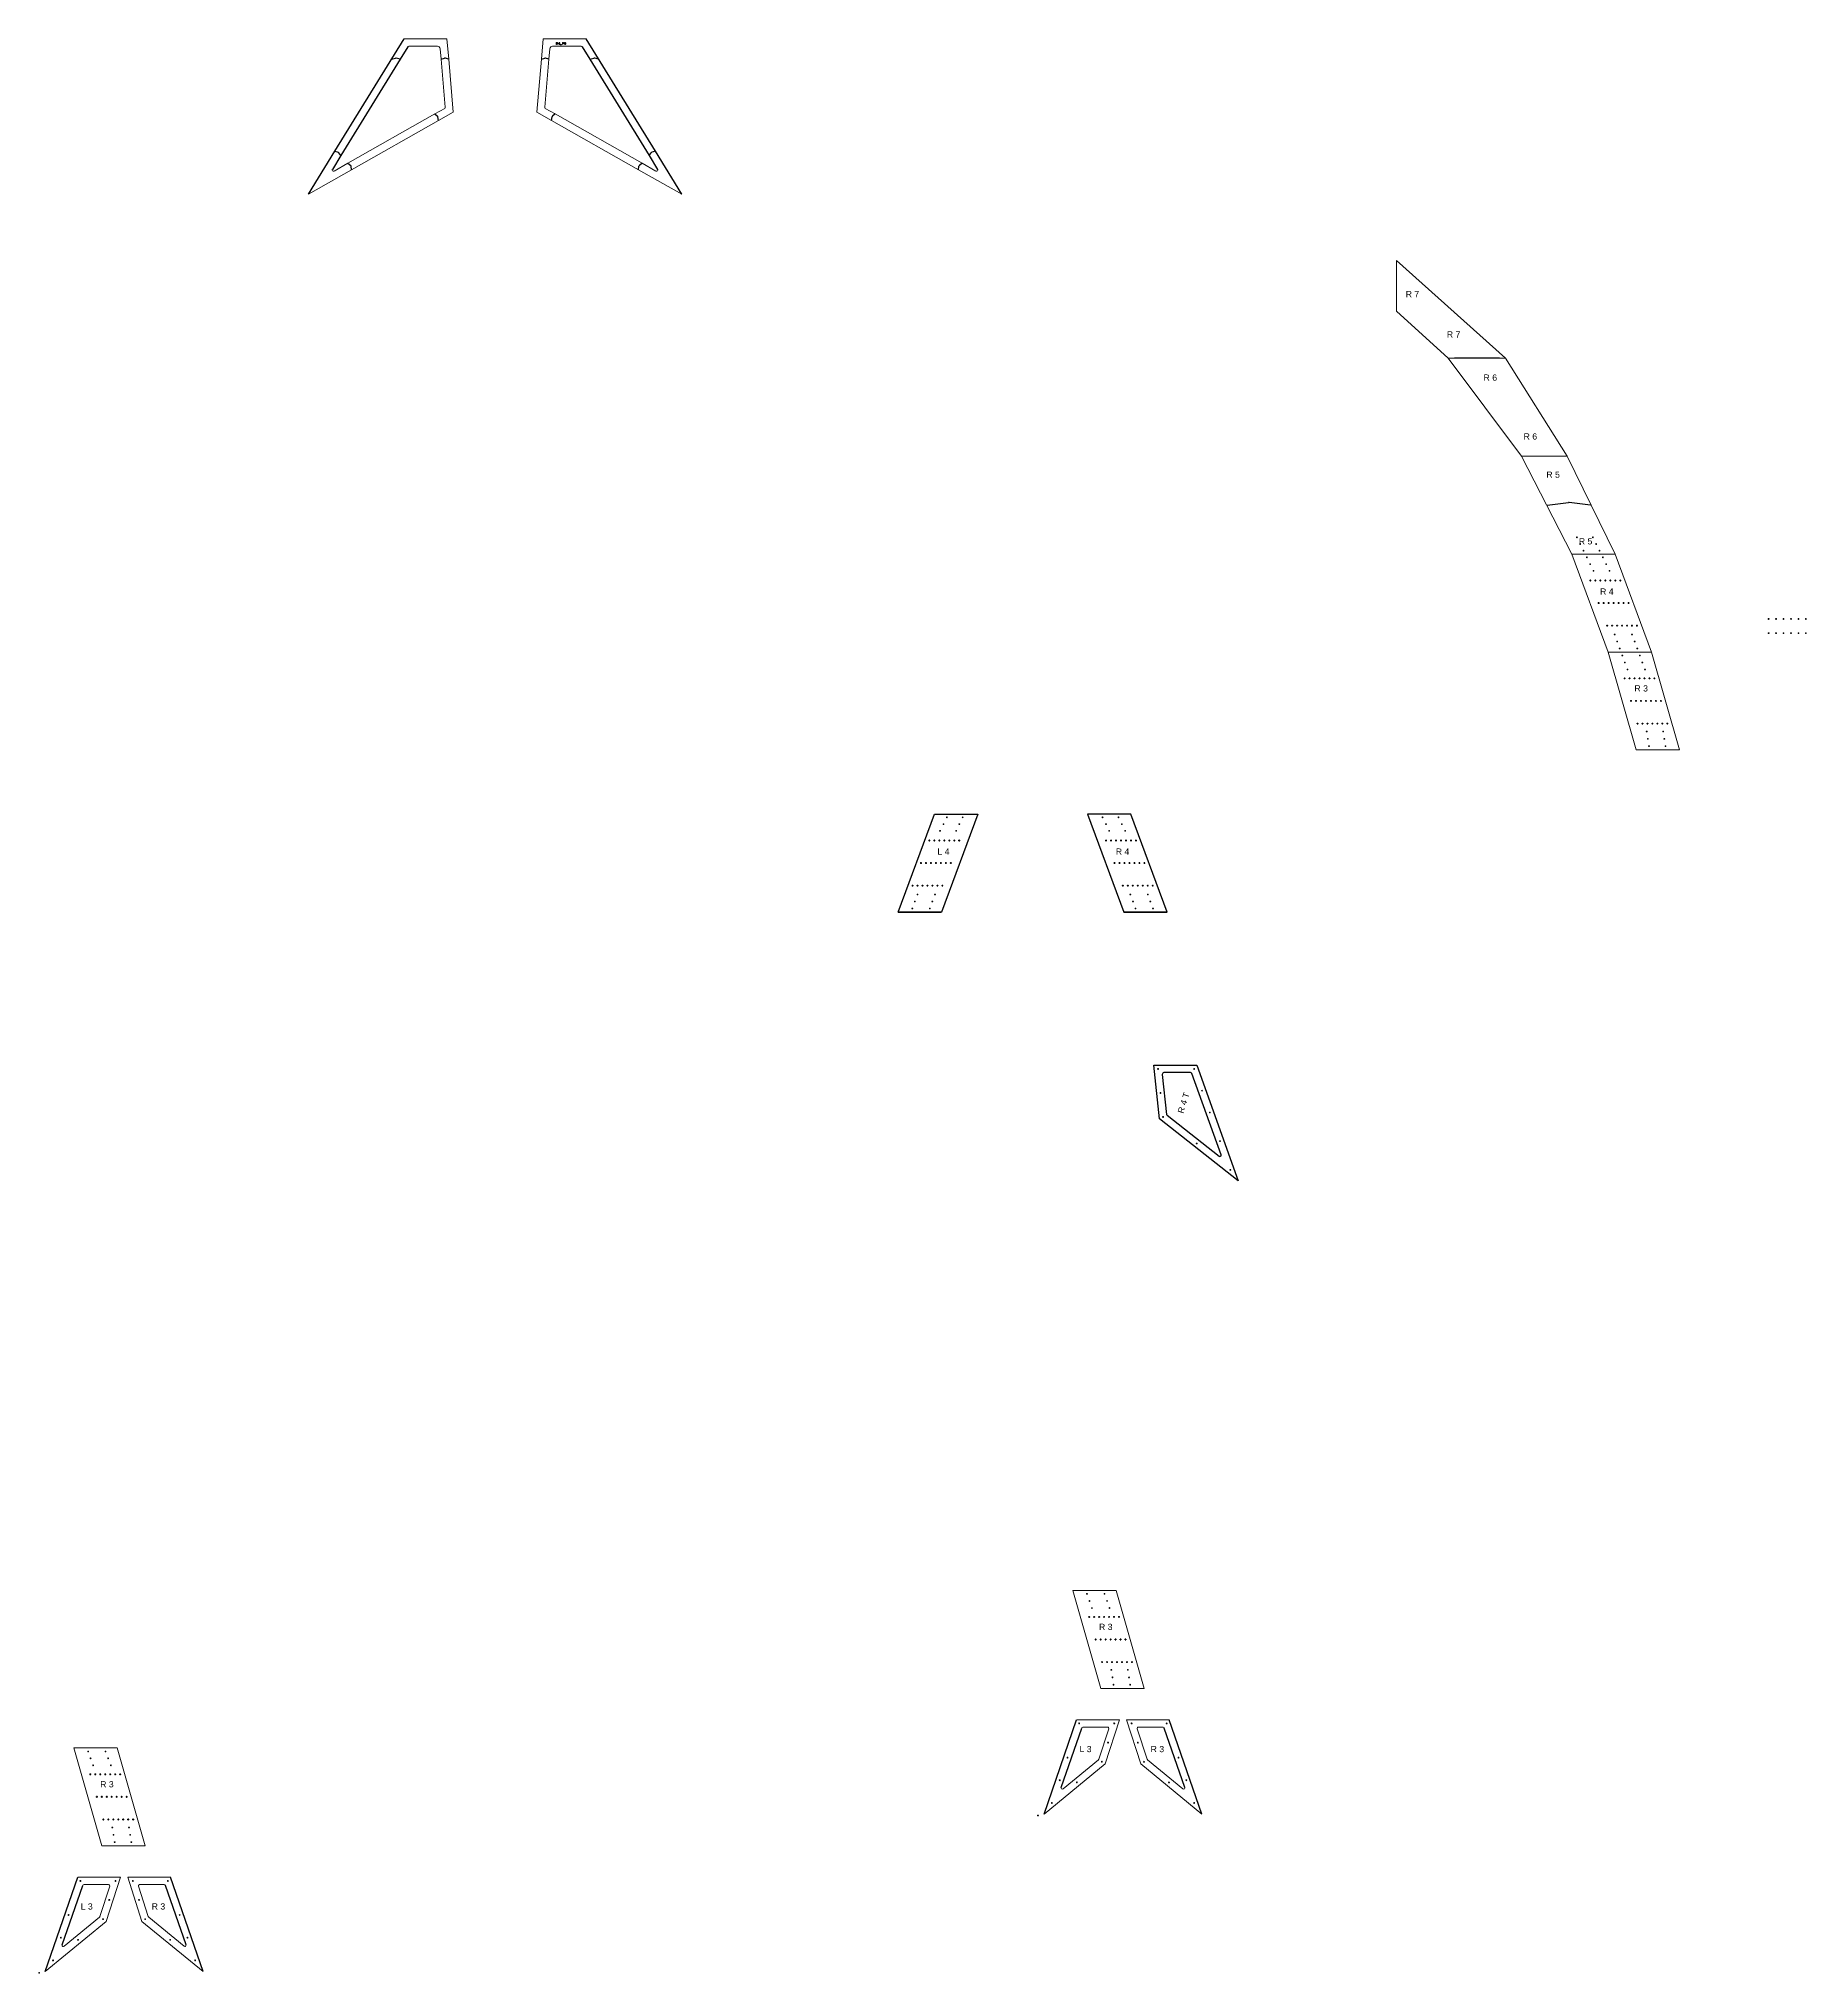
# Model space of a CAD drawing. Header units: inches. Extents: x -2039 to 487, y -866 to 2565.
# Drawn here: x -1170 to 252, y -866 to 689 of the extents above; entities that cross this region are included whole.
import ezdxf

# ---------------------------------------------------------------- set-up
doc = ezdxf.new("R2010")
doc.units = ezdxf.units.IN
doc.header["$MEASUREMENT"] = 0
doc.header["$PDMODE"] = 32
doc.header["$PDSIZE"] = 0.51
for name, color, linetype, lineweight in [('Annotation', 7, 'Continuous', 9), ('Drilling', 3, 'Continuous', 13), ('Engrave', 4, 'Continuous', 50)]:
    doc.layers.add(name, color=color, linetype=linetype, lineweight=lineweight)
doc.styles.get("Standard").update_dxf_attribs({"font": 'Arial.ttf'})

# ---------------------------------------------------------------- blocks, each defined once
blk = doc.blocks.new('*U10')
at = {"layer": 'Engrave'}
blk.add_point((0, 0), dxfattribs=at)
blk = doc.blocks.new('*U11')
at = {"layer": 'Engrave', "color": 0, "linetype": 'ByBlock', "lineweight": -2, "transparency": 16777216}
for p in [(-24, 0), (-20, 0), (-16, 0), (-12, 0), (-8, 0), (-4, 0), (0, 0)]:
    blk.add_blockref('*U10', p, dxfattribs=at)
blk = doc.blocks.new('*U12')
at = {"layer": 'Engrave'}
blk.add_point((0, 0), dxfattribs=at)
blk = doc.blocks.new('*U13')
at = {"layer": 'Engrave', "color": 0, "linetype": 'ByBlock', "lineweight": -2, "transparency": 16777216}
for p in [(-24, 0), (-20, 0), (-16, 0), (-12, 0), (-8, 0), (-4, 0), (0, 0)]:
    blk.add_blockref('*U12', p, dxfattribs=at)
blk = doc.blocks.new('*U14')
at = {"layer": 'Engrave'}
blk.add_point((0, 0), dxfattribs=at)
blk = doc.blocks.new('*U15')
at = {"layer": 'Engrave', "color": 0, "linetype": 'ByBlock', "lineweight": -2, "transparency": 16777216}
for p in [(-24, 0), (-20, 0), (-16, 0), (-12, 0), (-8, 0), (-4, 0), (0, 0)]:
    blk.add_blockref('*U14', p, dxfattribs=at)
blk = doc.blocks.new('*U16')
at = {"layer": 'Engrave'}
blk.add_point((0, 0), dxfattribs=at)
blk = doc.blocks.new('*U17')
at = {"layer": 'Engrave', "color": 0, "linetype": 'ByBlock', "lineweight": -2, "transparency": 16777216}
for p in [(-24, 0), (-20, 0), (-16, 0), (-12, 0), (-8, 0), (-4, 0), (0, 0)]:
    blk.add_blockref('*U16', p, dxfattribs=at)
blk = doc.blocks.new('*U18')
at = {"layer": 'Engrave'}
blk.add_point((0, 0), dxfattribs=at)
blk = doc.blocks.new('*U19')
at = {"layer": 'Engrave', "color": 0, "linetype": 'ByBlock', "lineweight": -2, "transparency": 16777216}
for p in [(-24, 0), (-20, 0), (-16, 0), (-12, 0), (-8, 0), (-4, 0), (0, 0)]:
    blk.add_blockref('*U18', p, dxfattribs=at)
blk = doc.blocks.new('*U20')
at = {"layer": 'Engrave'}
blk.add_point((0, 0), dxfattribs=at)
blk = doc.blocks.new('*U21')
at = {"layer": 'Engrave', "color": 0, "linetype": 'ByBlock', "lineweight": -2, "transparency": 16777216}
for p in [(-24, 0), (-20, 0), (-16, 0), (-12, 0), (-8, 0), (-4, 0), (0, 0)]:
    blk.add_blockref('*U20', p, dxfattribs=at)
blk = doc.blocks.new('*U22')
at = {"layer": 'Engrave'}
blk.add_point((0, 0), dxfattribs=at)
blk = doc.blocks.new('*U23')
at = {"layer": 'Engrave', "color": 0, "linetype": 'ByBlock', "lineweight": -2, "transparency": 16777216}
for p in [(-24, 0), (-20, 0), (-16, 0), (-12, 0), (-8, 0), (-4, 0), (0, 0)]:
    blk.add_blockref('*U22', p, dxfattribs=at)
blk = doc.blocks.new('*U24')
at = {"layer": 'Engrave'}
blk.add_point((0, 0), dxfattribs=at)
blk = doc.blocks.new('*U25')
at = {"layer": 'Engrave', "color": 0, "linetype": 'ByBlock', "lineweight": -2, "transparency": 16777216}
for p in [(-24, 0), (-20, 0), (-16, 0), (-12, 0), (-8, 0), (-4, 0), (0, 0)]:
    blk.add_blockref('*U24', p, dxfattribs=at)
blk = doc.blocks.new('*U26')
at = {"layer": 'Engrave'}
blk.add_point((0, 0), dxfattribs=at)
blk = doc.blocks.new('*U27')
at = {"layer": 'Engrave', "color": 0, "linetype": 'ByBlock', "lineweight": -2, "transparency": 16777216}
for p in [(-24, 0), (-20, 0), (-16, 0), (-12, 0), (-8, 0), (-4, 0), (0, 0)]:
    blk.add_blockref('*U26', p, dxfattribs=at)
blk = doc.blocks.new('*U28')
at = {"layer": 'Engrave'}
blk.add_point((0, 0), dxfattribs=at)
blk = doc.blocks.new('*U29')
at = {"layer": 'Engrave', "color": 0, "linetype": 'ByBlock', "lineweight": -2, "transparency": 16777216}
for p in [(-24, 0), (-20, 0), (-16, 0), (-12, 0), (-8, 0), (-4, 0), (0, 0)]:
    blk.add_blockref('*U28', p, dxfattribs=at)
blk = doc.blocks.new('*U30')
at = {"layer": 'Engrave'}
blk.add_point((0, 0), dxfattribs=at)
blk = doc.blocks.new('*U31')
at = {"layer": 'Engrave', "color": 0, "linetype": 'ByBlock', "lineweight": -2, "transparency": 16777216}
for p in [(-24, 0), (-20, 0), (-16, 0), (-12, 0), (-8, 0), (-4, 0), (0, 0)]:
    blk.add_blockref('*U30', p, dxfattribs=at)
blk = doc.blocks.new('*U32')
at = {"layer": 'Engrave'}
blk.add_point((0, 0), dxfattribs=at)
blk = doc.blocks.new('*U33')
at = {"layer": 'Engrave', "color": 0, "linetype": 'ByBlock', "lineweight": -2, "transparency": 16777216}
for p in [(-24, 0), (-20, 0), (-16, 0), (-12, 0), (-8, 0), (-4, 0), (0, 0)]:
    blk.add_blockref('*U32', p, dxfattribs=at)
blk = doc.blocks.new('*U34')
at = {"layer": 'Engrave'}
blk.add_point((0, 0), dxfattribs=at)
blk = doc.blocks.new('*U35')
at = {"layer": 'Engrave', "color": 0, "linetype": 'ByBlock', "lineweight": -2, "transparency": 16777216}
for p in [(-24, 0), (-20, 0), (-16, 0), (-12, 0), (-8, 0), (-4, 0), (0, 0)]:
    blk.add_blockref('*U34', p, dxfattribs=at)
blk = doc.blocks.new('*U36')
at = {"layer": 'Engrave'}
blk.add_point((0, 0), dxfattribs=at)
blk = doc.blocks.new('*U37')
at = {"layer": 'Engrave', "color": 0, "linetype": 'ByBlock', "lineweight": -2, "transparency": 16777216}
for p in [(-24, 0), (-20, 0), (-16, 0), (-12, 0), (-8, 0), (-4, 0), (0, 0)]:
    blk.add_blockref('*U36', p, dxfattribs=at)
blk = doc.blocks.new('*U38')
at = {"layer": 'Engrave'}
blk.add_point((0, 0), dxfattribs=at)
blk = doc.blocks.new('*U39')
at = {"layer": 'Engrave', "color": 0, "linetype": 'ByBlock', "lineweight": -2, "transparency": 16777216}
for p in [(-24, 0), (-20, 0), (-16, 0), (-12, 0), (-8, 0), (-4, 0), (0, 0)]:
    blk.add_blockref('*U38', p, dxfattribs=at)
blk = doc.blocks.new('*U40')
at = {"layer": 'Engrave'}
blk.add_point((0, 0), dxfattribs=at)
blk = doc.blocks.new('*U41')
at = {"layer": 'Engrave', "color": 0, "linetype": 'ByBlock', "lineweight": -2, "transparency": 16777216}
for p in [(-24, 0), (-20, 0), (-16, 0), (-12, 0), (-8, 0), (-4, 0), (0, 0)]:
    blk.add_blockref('*U40', p, dxfattribs=at)
blk = doc.blocks.new('*U42')
at = {"layer": 'Engrave'}
blk.add_point((0, 0), dxfattribs=at)
blk = doc.blocks.new('*U43')
at = {"layer": 'Engrave', "color": 0, "linetype": 'ByBlock', "lineweight": -2, "transparency": 16777216}
for p in [(-24, 0), (-20, 0), (-16, 0), (-12, 0), (-8, 0), (-4, 0), (0, 0)]:
    blk.add_blockref('*U42', p, dxfattribs=at)
blk = doc.blocks.new('*U44')
at = {"layer": 'Engrave'}
blk.add_point((0, 0), dxfattribs=at)
blk = doc.blocks.new('*U45')
at = {"layer": 'Engrave', "color": 0, "linetype": 'ByBlock', "lineweight": -2, "transparency": 16777216}
for p in [(-24, 0), (-20, 0), (-16, 0), (-12, 0), (-8, 0), (-4, 0), (0, 0)]:
    blk.add_blockref('*U44', p, dxfattribs=at)

msp = doc.modelspace()

# ---------------------------------------------------------------- linework, layer by layer
for p, q in [((-931.6, 598.1), (-875.9, 688.6)), ((-673.8, 598.1), (-729.5, 688.6)), ((-879, 672.1), (-926.7, 594.6)), ((-886.1, 672.1), (-882.8, 673.1)), ((-879, 672.1), (-882.2, 673.1)), ((-872.9, 682.1), (-879, 672.1)), ((-846.1, 672.1), (-843.4, 673.1)), ((-840, 672.1), (-842.7, 673.1)), ((-765.4, 672.1), (-762.7, 673.1)), ((-759.4, 672.1), (-762.1, 673.1)), ((-732.6, 682.1), (-726.4, 672.1)), ((-726.4, 672.1), (-723.2, 673.1)), ((-726.4, 672.1), (-678.8, 594.6)), ((-719.4, 672.1), (-722.6, 673.1)), ((-851.1, 628.1), (-849, 626.3)), ((-848.1, 622.9), (-848.6, 625.7)), ((-757.4, 622.9), (-756.8, 625.7)), ((-754.4, 628.1), (-756.5, 626.3)), ((-952.8, 563.6), (-931.6, 598.1)), ((-926.7, 594.6), (-933.5, 583.6)), ((-931.6, 598.1), (-928.9, 597.3)), ((-926.7, 594.6), (-928.4, 596.9)), ((-678.8, 594.6), (-677.1, 596.9)), ((-678.8, 594.6), (-672, 583.6)), ((-673.8, 598.1), (-676.6, 597.3)), ((-652.6, 563.6), (-673.8, 598.1)), ((-921, 588.5), (-918.8, 586.7)), ((-918, 583.3), (-918.5, 586.1)), ((-687.5, 583.3), (-687, 586.1)), ((-684.5, 588.5), (-686.6, 586.7)), ((-78, 510.3), (9.8, 431.8)), ((4.8, 431.8), (-31.3, 431.8)), ((43.3, 313.7), (60.5, 315.7)), ((78.1, 313.7), (60.9, 315.7)), ((-361.3, -738.6), (-335.1, -662.6)), ((-234.3, -738.6), (-260.6, -662.6)), ((-347.5, -717.1), (-331, -669.3)), ((-248.1, -717.1), (-264.6, -669.3)), ((-1164.4, -865.1), (-1138.2, -789.2)), ((-1037.5, -865.1), (-1063.7, -789.2)), ((-1150.7, -843.6), (-1134.2, -795.8)), ((-1051.2, -843.6), (-1067.7, -795.8))]:
    msp.add_line(p, q)
at = {"color": 7, "linetype": 'Continuous', "lineweight": 15}
for p, q in [((-875.9, 688.6), (-841.5, 688.6)), ((-841.5, 688.6), (-840, 672.1)), ((-764, 688.6), (-765.4, 672.1)), ((-729.5, 688.6), (-764, 688.6)), ((-753.5, 685.6), (-753.1, 685.6)), ((-753.5, 684), (-753.5, 685.6)), ((-753.3, 685.4), (-753.3, 684.9)), ((-753, 685.4), (-753.3, 685.4)), ((-753.3, 684.9), (-753, 684.9)), ((-753.3, 684.8), (-753.3, 684)), ((-753.2, 684.8), (-753.3, 684.8)), ((-752.6, 684), (-753.2, 684.8)), ((-753, 684.8), (-752.5, 684)), ((-752.3, 684.7), (-751.7, 684.7)), ((-752.3, 684.6), (-752.3, 684.7)), ((-751.7, 684.6), (-752.3, 684.6)), ((-751.7, 684.7), (-751.7, 684.6)), ((-751.3, 684.9), (-750.8, 685.6)), ((-750.7, 685.6), (-751.1, 684.9)), ((-750.8, 685.6), (-750.7, 685.6)), ((-748.5, 685.6), (-747.8, 685.6)), ((-748.5, 684), (-748.5, 685.6)), ((-748.4, 685.4), (-748.4, 685)), ((-747.8, 685.4), (-748.4, 685.4)), ((-748.4, 685), (-747.8, 685)), ((-748.4, 684.8), (-748.4, 684)), ((-747.8, 684.8), (-748.4, 684.8)), ((-747.8, 685.6), (-747.8, 685.4)), ((-747.8, 685), (-747.8, 684.8)), ((-747.6, 684.7), (-747, 684.7)), ((-747.6, 684.6), (-747.6, 684.7)), ((-747, 684.6), (-747.6, 684.6)), ((-747, 684.7), (-747, 684.6)), ((-746.9, 684.5), (-746.8, 684.5)), ((-746.7, 685.2), (-746.8, 685.2)), ((-746.5, 684.8), (-746.5, 685)), ((-872, 682.6), (-849.1, 682.6)), ((-846.8, 680.5), (-846.1, 672.1)), ((-846.1, 672.1), (-842.7, 633.5)), ((-840, 672.1), (-836.3, 629.6)), ((-765.4, 672.1), (-769.2, 629.6)), ((-759.4, 672.1), (-762.8, 633.5)), ((-758.7, 680.5), (-759.4, 672.1)), ((-733.5, 682.6), (-756.4, 682.6)), ((-753.3, 684), (-753.5, 684)), ((-752.5, 684), (-752.6, 684)), ((-750.4, 683.9), (-749.3, 683.9)), ((-750.4, 683.8), (-750.4, 683.9)), ((-749.3, 683.8), (-750.4, 683.8)), ((-749.3, 683.9), (-749.3, 683.8)), ((-748.4, 684), (-748.5, 684)), ((-851.1, 628.1), (-921, 588.5)), ((-848.1, 622.9), (-918, 583.3)), ((-843.2, 632.6), (-851.1, 628.1)), ((-836.3, 629.6), (-848.1, 622.9)), ((-769.2, 629.6), (-757.4, 622.9)), ((-762.3, 632.6), (-754.4, 628.1)), ((-757.4, 622.9), (-687.5, 583.3)), ((-754.4, 628.1), (-684.5, 588.5)), ((-918, 583.3), (-952.8, 563.6)), ((-921, 588.5), (-932.2, 582.2)), ((-687.5, 583.3), (-652.6, 563.6)), ((-684.5, 588.5), (-673.3, 582.2)), ((-78, 510.3), (-78, 469.6)), ((-78, 469.6), (-36.3, 431.8)), ((-36.3, 431.8), (22.5, 353.1)), ((-36.3, 431.8), (9.8, 431.8)), ((59.3, 353.1), (9.8, 431.8)), ((22.5, 353.1), (63, 274.4)), ((22.5, 353.1), (59.3, 353.1)), ((58.3, 353.1), (23.5, 353.1)), ((97.9, 274.4), (59.3, 353.1)), ((63, 274.4), (92.3, 195.6)), ((63, 274.4), (97.5, 274.4)), ((97.9, 274.4), (63, 274.4)), ((127.1, 195.6), (97.9, 274.4)), ((92.3, 195.6), (127.1, 195.6)), ((92.3, 195.6), (114.8, 116.9)), ((92.3, 195.6), (127.1, 195.6)), ((149.6, 116.9), (127.1, 195.6)), ((114.8, 116.9), (149.6, 116.9)), ((-338.2, -558.7), (-315.7, -637.5)), ((-338.2, -558.7), (-303.4, -558.7)), ((-280.9, -637.5), (-303.4, -558.7)), ((-315.7, -637.5), (-280.9, -637.5)), ((-335.1, -662.6), (-300.6, -662.6)), ((-330.1, -668.6), (-310.3, -668.6)), ((-300.6, -662.6), (-312.2, -698.1)), ((-295, -662.6), (-283.5, -698.1)), ((-260.6, -662.6), (-295, -662.6)), ((-265.5, -668.6), (-285.4, -668.6)), ((-309.3, -670), (-317.3, -694.3)), ((-286.3, -670), (-278.4, -694.3)), ((-1141.4, -685.3), (-1118.8, -764)), ((-1141.4, -685.3), (-1106.6, -685.3)), ((-1084, -764), (-1106.6, -685.3)), ((-312.2, -698.1), (-361.3, -738.6)), ((-317.6, -694.8), (-346, -718.2)), ((-283.5, -698.1), (-234.3, -738.6)), ((-278.1, -694.8), (-249.7, -718.2)), ((-1118.8, -764), (-1084, -764)), ((-1138.2, -789.2), (-1103.8, -789.2)), ((-1103.8, -789.2), (-1115.3, -824.7)), ((-1098.1, -789.2), (-1086.6, -824.7)), ((-1063.7, -789.2), (-1098.1, -789.2)), ((-1133.2, -795.2), (-1113.4, -795.2)), ((-1112.5, -796.5), (-1120.4, -820.9)), ((-1089.5, -796.5), (-1081.5, -820.9)), ((-1068.7, -795.2), (-1088.5, -795.2)), ((-1120.7, -821.3), (-1149.1, -844.7)), ((-1081.2, -821.3), (-1052.8, -844.7)), ((-1115.3, -824.7), (-1164.4, -865.1)), ((-1086.6, -824.7), (-1037.5, -865.1))]:
    msp.add_line(p, q, dxfattribs=at)
for points in [[(-478.6, -13.4), (-443.8, -13.4), (-478.6, -13.4), (-449.4, 65.4), (-414.6, 65.4), (-443.8, -13.4)], [(-262.3, -13.4), (-297.1, -13.4), (-262.3, -13.4), (-291.5, 65.4), (-326.3, 65.4), (-297.1, -13.4)]]:
    msp.add_lwpolyline(points)
msp.add_lwpolyline([(-268.4, -179.7), (-273, -136.5), (-238.5, -136.5), (-205.2, -229.5)], close=True)
msp.add_lwpolyline([(-266.2, -143.9), (-262.8, -176.1, 0.202562), (-262.4, -176.8), (-220.6, -209.7, 0.752843), (-219, -208.6), (-242.5, -143.2, 0.316258), (-243.5, -142.5), (-264.9, -142.5, 0.445229)], format="xyb", close=True)
for centre, radius, start, end in [((-882.5, 672.1), 1, 73.4908, 106.5092), ((-843, 672.1), 1, 70.6058, 109.3942), ((-762.4, 672.1), 1, 70.6058, 109.3942), ((-722.9, 672.1), 1, 73.4908, 106.5092), ((-849.6, 625.5), 1, 10.5295, 49.4705), ((-755.9, 625.5), 1, 130.5295, 169.4705), ((-929.2, 596.4), 1, 35.7262, 74.7272), ((-676.3, 596.4), 1, 105.2728, 144.2738), ((-919.5, 585.9), 1, 10.5295, 49.4705), ((-686, 585.9), 1, 130.5295, 169.4705), ((60.7, 313.7), 2, 83.4004, 96.5996)]:
    msp.add_arc(centre, radius, start, end)
for centre, radius, start, end in [((-872, 681.6), 1, 90, 148.34), ((-849.1, 680.3), 2.28, 5, 90), ((-756.4, 680.3), 2.28, 90, 175), ((-733.5, 681.6), 1, 31.66, 90), ((-843.7, 633.5), 1, 299.5192, 5), ((-761.8, 633.5), 1, 175, 240.4808), ((-932.7, 583.1), 1, 148.44, 299.5192), ((-672.8, 583.1), 1, 240.4808, 31.56), ((-330.1, -669.6), 1, 90, 160.9), ((-310.3, -669.6), 1, 342, 90), ((-285.4, -669.6), 1, 90, 198), ((-265.5, -669.6), 1, 19.1, 90), ((-318.2, -694), 1, 309.4896, 342), ((-277.4, -694), 1, 198, 230.5104), ((-346.6, -717.4), 1, 161, 309.4896), ((-249, -717.4), 1, 230.5104, 19), ((-1133.2, -796.2), 1, 90, 160.9), ((-1113.4, -796.2), 1, 342, 90), ((-1088.5, -796.2), 1, 90, 198), ((-1068.7, -796.2), 1, 19.1, 90), ((-1121.3, -820.6), 1, 309.4896, 342), ((-1080.6, -820.6), 1, 198, 230.5104), ((-1149.7, -844), 1, 161, 309.4896), ((-1052.2, -844), 1, 230.5104, 19)]:
    msp.add_arc(centre, radius, start, end, dxfattribs=at)
for points, knots in [([(-753.1, 685.6), (-753.1, 685.6), (-753.1, 685.6), (-753, 685.6), (-753, 685.6), (-752.9, 685.6), (-752.9, 685.6), (-752.8, 685.6), (-752.8, 685.6), (-752.8, 685.6), (-752.8, 685.6)], [0, 0, 0, 0, 0.176258, 0.338434, 0.484822, 0.617158, 0.734698, 0.837385, 0.926372, 1, 1, 1, 1]), ([(-752.6, 685.2), (-752.6, 685.2), (-752.6, 685.2), (-752.6, 685.3), (-752.6, 685.3), (-752.7, 685.3), (-752.7, 685.3), (-752.7, 685.4), (-752.7, 685.4), (-752.8, 685.4), (-752.8, 685.4), (-752.8, 685.4), (-752.8, 685.4), (-752.9, 685.4), (-752.9, 685.4), (-752.9, 685.4), (-753, 685.4), (-753, 685.4), (-753, 685.4)], [0, 0, 0, 0, 0.068814, 0.136365, 0.204019, 0.273064, 0.342913, 0.410965, 0.479169, 0.549308, 0.587652, 0.630647, 0.678879, 0.731934, 0.791111, 0.855283, 0.925086, 1, 1, 1, 1]), ([(-752.5, 685.2), (-752.5, 685.2), (-752.5, 685.1), (-752.5, 685.1), (-752.5, 685), (-752.5, 685), (-752.6, 684.9), (-752.6, 684.9), (-752.7, 684.8), (-752.7, 684.8), (-752.7, 684.8), (-752.8, 684.8), (-752.8, 684.8), (-752.8, 684.8), (-752.9, 684.8), (-752.9, 684.8), (-753, 684.8), (-753, 684.8), (-753, 684.8)], [0, 0, 0, 0, 0.07878, 0.153721, 0.226714, 0.299191, 0.37119, 0.443006, 0.516689, 0.593217, 0.633873, 0.676989, 0.7229, 0.771959, 0.824211, 0.879379, 0.937948, 1, 1, 1, 1]), ([(-753, 684.9), (-753, 684.9), (-753, 684.9), (-753, 684.9), (-752.9, 684.9), (-752.9, 684.9), (-752.9, 684.9), (-752.8, 684.9), (-752.8, 684.9), (-752.8, 684.9), (-752.7, 685), (-752.7, 685), (-752.7, 685), (-752.7, 685), (-752.6, 685.1), (-752.6, 685.1), (-752.6, 685.1), (-752.6, 685.2), (-752.6, 685.2)], [0, 0, 0, 0, 0.071668, 0.138913, 0.201185, 0.259124, 0.312255, 0.360682, 0.405086, 0.445102, 0.518778, 0.589462, 0.658462, 0.727283, 0.796322, 0.863175, 0.930949, 1, 1, 1, 1]), ([(-752.8, 685.6), (-752.8, 685.6), (-752.8, 685.6), (-752.7, 685.6), (-752.7, 685.5), (-752.7, 685.5), (-752.6, 685.5), (-752.6, 685.5), (-752.6, 685.5), (-752.6, 685.4), (-752.5, 685.4), (-752.5, 685.4), (-752.5, 685.4), (-752.5, 685.3), (-752.5, 685.3), (-752.5, 685.3), (-752.5, 685.2), (-752.5, 685.2), (-752.5, 685.2)], [0, 0, 0, 0, 0.064217, 0.127064, 0.188745, 0.249132, 0.309453, 0.369827, 0.43065, 0.492352, 0.554072, 0.61569, 0.676798, 0.738439, 0.801317, 0.865185, 0.931641, 1, 1, 1, 1]), ([(-751.5, 684.5), (-751.5, 684.5), (-751.5, 684.5), (-751.5, 684.6), (-751.5, 684.6), (-751.4, 684.7), (-751.4, 684.7), (-751.4, 684.7), (-751.4, 684.8), (-751.4, 684.8), (-751.4, 684.8), (-751.3, 684.9), (-751.3, 684.9), (-751.3, 684.9), (-751.3, 684.9)], [0, 0, 0, 0, 0.097818, 0.199726, 0.305276, 0.415811, 0.474472, 0.537274, 0.603657, 0.674299, 0.749834, 0.828598, 0.912378, 1, 1, 1, 1]), ([(-751, 684), (-751, 684), (-751.1, 684), (-751.1, 684), (-751.2, 684), (-751.2, 684.1), (-751.3, 684.1), (-751.3, 684.1), (-751.4, 684.2), (-751.4, 684.2), (-751.4, 684.3), (-751.5, 684.3), (-751.5, 684.4), (-751.5, 684.4), (-751.5, 684.5)], [0, 0, 0, 0, 0.084335, 0.167052, 0.249566, 0.33274, 0.415915, 0.497828, 0.580373, 0.6646, 0.749467, 0.83251, 0.915639, 1, 1, 1, 1]), ([(-751, 684.8), (-751, 684.8), (-751, 684.8), (-751.1, 684.8), (-751.1, 684.8), (-751.1, 684.8), (-751.2, 684.7), (-751.2, 684.7), (-751.2, 684.7), (-751.2, 684.7), (-751.3, 684.7), (-751.3, 684.6), (-751.3, 684.6), (-751.3, 684.6), (-751.3, 684.6), (-751.3, 684.5), (-751.3, 684.5), (-751.3, 684.5), (-751.3, 684.5)], [0, 0, 0, 0, 0.070599, 0.137901, 0.203196, 0.26679, 0.329106, 0.390654, 0.452653, 0.515748, 0.577926, 0.63893, 0.698351, 0.757296, 0.816394, 0.876267, 0.936817, 1, 1, 1, 1]), ([(-751.3, 684.5), (-751.3, 684.5), (-751.3, 684.4), (-751.3, 684.4), (-751.3, 684.4), (-751.3, 684.3), (-751.3, 684.3), (-751.3, 684.3), (-751.3, 684.3), (-751.2, 684.2), (-751.2, 684.2), (-751.2, 684.2), (-751.2, 684.2), (-751.1, 684.2), (-751.1, 684.2), (-751.1, 684.2), (-751, 684.2), (-751, 684.2), (-751, 684.2)], [0, 0, 0, 0, 0.061842, 0.121262, 0.180746, 0.239231, 0.298308, 0.358183, 0.420359, 0.484792, 0.549938, 0.613718, 0.676681, 0.739154, 0.8022, 0.86674, 0.93205, 1, 1, 1, 1]), ([(-751.1, 684.9), (-751.1, 684.9), (-751.1, 684.9), (-751, 684.9), (-751, 684.9)], [0, 0, 0, 0, 0.512659, 1, 1, 1, 1]), ([(-751, 684.9), (-751, 684.9), (-750.9, 684.9), (-750.9, 684.9), (-750.8, 684.9), (-750.8, 684.9), (-750.8, 684.9), (-750.7, 684.9), (-750.7, 684.8), (-750.6, 684.8), (-750.6, 684.8), (-750.6, 684.7), (-750.6, 684.7), (-750.5, 684.7), (-750.5, 684.6), (-750.5, 684.6), (-750.5, 684.5), (-750.5, 684.5), (-750.5, 684.5)], [0, 0, 0, 0, 0.065231, 0.128405, 0.190067, 0.250943, 0.311546, 0.372863, 0.435024, 0.499072, 0.563091, 0.62551, 0.68668, 0.747283, 0.808563, 0.870742, 0.934341, 1, 1, 1, 1]), ([(-750.7, 684.5), (-750.7, 684.5), (-750.7, 684.5), (-750.7, 684.5), (-750.7, 684.6), (-750.7, 684.6), (-750.7, 684.6), (-750.7, 684.6), (-750.7, 684.7), (-750.8, 684.7), (-750.8, 684.7), (-750.8, 684.7), (-750.8, 684.7), (-750.9, 684.8), (-750.9, 684.8), (-750.9, 684.8), (-751, 684.8), (-751, 684.8), (-751, 684.8)], [0, 0, 0, 0, 0.061138, 0.119994, 0.178225, 0.236256, 0.294929, 0.354716, 0.41673, 0.480664, 0.545832, 0.609758, 0.672971, 0.736017, 0.799839, 0.864775, 0.931088, 1, 1, 1, 1]), ([(-750.5, 684.5), (-750.5, 684.4), (-750.5, 684.4), (-750.5, 684.3), (-750.5, 684.3), (-750.6, 684.2), (-750.6, 684.2), (-750.6, 684.1), (-750.7, 684.1), (-750.8, 684.1), (-750.8, 684), (-750.9, 684), (-750.9, 684), (-751, 684), (-751, 684)], [0, 0, 0, 0, 0.085948, 0.169125, 0.250399, 0.33229, 0.413364, 0.494172, 0.576022, 0.660757, 0.745783, 0.830044, 0.914028, 1, 1, 1, 1]), ([(-751, 684.2), (-751, 684.2), (-751, 684.2), (-750.9, 684.2), (-750.9, 684.2), (-750.9, 684.2), (-750.8, 684.2), (-750.8, 684.2), (-750.8, 684.2), (-750.8, 684.2), (-750.7, 684.3), (-750.7, 684.3), (-750.7, 684.3), (-750.7, 684.3), (-750.7, 684.4), (-750.7, 684.4), (-750.7, 684.4), (-750.7, 684.5), (-750.7, 684.5)], [0, 0, 0, 0, 0.067962, 0.133283, 0.197835, 0.260892, 0.323377, 0.38635, 0.449638, 0.514795, 0.57924, 0.641814, 0.701359, 0.760727, 0.819222, 0.878716, 0.938147, 1, 1, 1, 1]), ([(-746.4, 684), (-746.4, 684), (-746.4, 684), (-746.5, 684), (-746.5, 684), (-746.6, 684), (-746.6, 684), (-746.7, 684.1), (-746.7, 684.1), (-746.7, 684.1), (-746.8, 684.1), (-746.8, 684.2), (-746.8, 684.2), (-746.8, 684.3), (-746.9, 684.3), (-746.9, 684.3), (-746.9, 684.4), (-746.9, 684.4), (-746.9, 684.5)], [0, 0, 0, 0, 0.065541, 0.128963, 0.190377, 0.250092, 0.308548, 0.366398, 0.424542, 0.48317, 0.542243, 0.601739, 0.662506, 0.724856, 0.789128, 0.856346, 0.926295, 1, 1, 1, 1]), ([(-746.8, 685.2), (-746.8, 685.3), (-746.8, 685.3), (-746.8, 685.3), (-746.8, 685.4), (-746.8, 685.4), (-746.8, 685.4), (-746.7, 685.5), (-746.7, 685.5), (-746.7, 685.5), (-746.6, 685.6), (-746.6, 685.6), (-746.6, 685.6), (-746.5, 685.6), (-746.5, 685.6), (-746.5, 685.6), (-746.4, 685.6), (-746.4, 685.6), (-746.4, 685.6)], [0, 0, 0, 0, 0.072625, 0.141977, 0.208985, 0.273957, 0.336889, 0.398745, 0.460116, 0.520825, 0.580994, 0.640152, 0.698622, 0.757271, 0.816427, 0.876254, 0.937165, 1, 1, 1, 1]), ([(-746.8, 684.5), (-746.8, 684.4), (-746.8, 684.4), (-746.7, 684.4), (-746.7, 684.4), (-746.7, 684.3), (-746.7, 684.3), (-746.7, 684.3), (-746.7, 684.3), (-746.6, 684.2), (-746.6, 684.2)], [0, 0, 0, 0, 0.14977, 0.291316, 0.425966, 0.55216, 0.671527, 0.786122, 0.895325, 1, 1, 1, 1]), ([(-746.4, 685.5), (-746.4, 685.5), (-746.4, 685.5), (-746.5, 685.5), (-746.5, 685.4), (-746.6, 685.4), (-746.6, 685.4), (-746.6, 685.4), (-746.6, 685.4), (-746.6, 685.3), (-746.7, 685.3), (-746.7, 685.3), (-746.7, 685.3), (-746.7, 685.2), (-746.7, 685.2)], [0, 0, 0, 0, 0.122712, 0.239685, 0.351816, 0.463766, 0.520818, 0.579448, 0.640604, 0.705298, 0.773634, 0.844669, 0.920057, 1, 1, 1, 1]), ([(-746.5, 685), (-746.4, 685), (-746.4, 685), (-746.4, 685), (-746.3, 685), (-746.2, 685), (-746.2, 685), (-746.2, 685.1), (-746.1, 685.1), (-746.1, 685.1), (-746.1, 685.1), (-746.1, 685.2), (-746.1, 685.2), (-746.1, 685.2), (-746.1, 685.2)], [0, 0, 0, 0, 0.110166, 0.215787, 0.318027, 0.417574, 0.51165, 0.596162, 0.672935, 0.74367, 0.810677, 0.874059, 0.936696, 1, 1, 1, 1]), ([(-746, 684.5), (-746, 684.5), (-746, 684.5), (-746, 684.6), (-746, 684.6), (-746, 684.6), (-746.1, 684.7), (-746.1, 684.7), (-746.1, 684.7), (-746.2, 684.8), (-746.2, 684.8), (-746.2, 684.8), (-746.3, 684.8), (-746.3, 684.8), (-746.3, 684.8), (-746.4, 684.8), (-746.4, 684.8), (-746.4, 684.8), (-746.5, 684.8)], [0, 0, 0, 0, 0.066909, 0.133485, 0.201035, 0.271234, 0.34288, 0.413836, 0.485977, 0.56023, 0.599884, 0.644055, 0.691892, 0.744688, 0.801492, 0.862858, 0.929328, 1, 1, 1, 1]), ([(-746.4, 685.6), (-746.4, 685.6), (-746.3, 685.6), (-746.3, 685.6), (-746.2, 685.6), (-746.1, 685.6), (-746.1, 685.6), (-746.1, 685.5), (-746, 685.5), (-746, 685.4), (-746, 685.4), (-745.9, 685.3), (-745.9, 685.3), (-745.9, 685.2), (-745.9, 685.2)], [0, 0, 0, 0, 0.090254, 0.17854, 0.266093, 0.354631, 0.441886, 0.525747, 0.608114, 0.690197, 0.770821, 0.848326, 0.924012, 1, 1, 1, 1]), ([(-746.1, 685.2), (-746.1, 685.2), (-746.1, 685.3), (-746.1, 685.3), (-746.1, 685.3), (-746.1, 685.3), (-746.1, 685.3), (-746.1, 685.4), (-746.1, 685.4), (-746.2, 685.4), (-746.2, 685.4), (-746.2, 685.4), (-746.2, 685.4), (-746.3, 685.5), (-746.3, 685.5), (-746.3, 685.5), (-746.3, 685.5), (-746.4, 685.5), (-746.4, 685.5)], [0, 0, 0, 0, 0.055275, 0.109966, 0.163247, 0.218076, 0.273301, 0.330909, 0.390995, 0.454176, 0.518862, 0.583311, 0.648517, 0.715031, 0.782502, 0.852323, 0.924928, 1, 1, 1, 1]), ([(-746.4, 684.2), (-746.4, 684.2), (-746.3, 684.2), (-746.3, 684.2), (-746.3, 684.2), (-746.2, 684.2), (-746.2, 684.2), (-746.2, 684.2), (-746.1, 684.2), (-746.1, 684.3), (-746.1, 684.3), (-746, 684.3), (-746, 684.3), (-746, 684.4), (-746, 684.4), (-746, 684.4), (-746, 684.5), (-746, 684.5), (-746, 684.5)], [0, 0, 0, 0, 0.076072, 0.148752, 0.218403, 0.28576, 0.350598, 0.414964, 0.478069, 0.541761, 0.60435, 0.664075, 0.721464, 0.777587, 0.832644, 0.887844, 0.94346, 1, 1, 1, 1]), ([(-745.8, 684.5), (-745.8, 684.5), (-745.8, 684.4), (-745.9, 684.4), (-745.9, 684.3), (-745.9, 684.2), (-746, 684.2), (-746, 684.1), (-746, 684.1), (-746.1, 684.1), (-746.2, 684), (-746.2, 684), (-746.3, 684), (-746.4, 684), (-746.4, 684)], [0, 0, 0, 0, 0.079648, 0.158922, 0.239619, 0.322609, 0.406035, 0.487602, 0.569685, 0.653036, 0.737436, 0.822478, 0.909748, 1, 1, 1, 1]), ([(-745.9, 685.2), (-745.9, 685.2), (-745.9, 685.2), (-745.9, 685.1), (-745.9, 685.1), (-746, 685), (-746, 685), (-746, 685), (-746.1, 684.9), (-746.1, 684.9), (-746.1, 684.9)], [0, 0, 0, 0, 0.128068, 0.250608, 0.37063, 0.490072, 0.610375, 0.734313, 0.863217, 1, 1, 1, 1]), ([(-746.1, 684.9), (-746.1, 684.9), (-746.1, 684.9), (-746, 684.9), (-746, 684.8), (-745.9, 684.8), (-745.9, 684.8)], [0, 0, 0, 0, 0.25388, 0.503009, 0.750291, 1, 1, 1, 1]), ([(-745.9, 684.8), (-745.9, 684.8), (-745.9, 684.7), (-745.9, 684.7), (-745.9, 684.7), (-745.9, 684.6), (-745.9, 684.6), (-745.8, 684.6), (-745.8, 684.5), (-745.8, 684.5), (-745.8, 684.5)], [0, 0, 0, 0, 0.128136, 0.254173, 0.378112, 0.501712, 0.623986, 0.747096, 0.872875, 1, 1, 1, 1]), ([(-746.6, 684.2), (-746.6, 684.2), (-746.6, 684.2), (-746.6, 684.2), (-746.6, 684.2), (-746.5, 684.2), (-746.5, 684.2), (-746.5, 684.2), (-746.4, 684.2), (-746.4, 684.2), (-746.4, 684.2)], [0, 0, 0, 0, 0.118271, 0.236178, 0.355663, 0.475904, 0.600127, 0.728608, 0.861313, 1, 1, 1, 1])]:
    msp.add_open_spline(points, degree=3, knots=knots, dxfattribs=at)
at = {"layer": 'Drilling'}
for centre, radius in [((67.2, 287.8), 0.323), ((69.8, 282.4), 0.323), ((80, 287.8), 0.323), ((82.7, 282.4), 0.323), ((72.5, 277.1), 0.323), ((75.2, 271.7), 0.323), ((77.9, 266.3), 0.323), ((85.4, 277.1), 0.323), ((88, 271.7), 0.323), ((90.7, 266.3), 0.323), ((80.5, 260.9), 0.323), ((93.4, 260.9), 0.323), ((221.3, 222.2), 0.323), ((227.3, 222.2), 0.323), ((233.3, 222.2), 0.323), ((239.3, 222.2), 0.323), ((245.3, 222.2), 0.323), ((251.3, 222.2), 0.323), ((97.5, 209.7), 0.322), ((99.5, 204.1), 0.322), ((111.5, 209.7), 0.322), ((113.6, 204.1), 0.322), ((221.3, 210.7), 0.323), ((227.3, 210.7), 0.323), ((233.3, 210.7), 0.323), ((239.3, 210.7), 0.323), ((245.3, 210.7), 0.323), ((251.3, 210.7), 0.323), ((101.6, 198.5), 0.322), ((103.7, 192.8), 0.322), ((105.7, 187.2), 0.322), ((115.7, 198.5), 0.322), ((117.7, 192.8), 0.322), ((119.8, 187.2), 0.322), ((107.8, 181.6), 0.322), ((121.9, 181.6), 0.322), ((123.3, 131.8), 0.322), ((124.2, 125.8), 0.322), ((136.6, 131.8), 0.322), ((137.5, 125.8), 0.322), ((125.1, 119.9), 0.322), ((138.4, 119.9), 0.322), ((-439.5, 62.7), 0.323), ((-426.7, 62.7), 0.323), ((-314.2, 62.7), 0.323), ((-301.4, 62.7), 0.323), ((-444.9, 51.9), 0.323), ((-442.2, 57.3), 0.323), ((-432, 51.9), 0.323), ((-429.4, 57.3), 0.323), ((-311.5, 57.3), 0.323), ((-308.9, 51.9), 0.323), ((-298.7, 57.3), 0.323), ((-296, 51.9), 0.323), ((-463, 0.7), 0.322), ((-449, 0.7), 0.322), ((-291.9, 0.7), 0.322), ((-277.8, 0.7), 0.322), ((-467.2, -10.6), 0.322), ((-465.1, -4.9), 0.322), ((-453.1, -10.6), 0.322), ((-451.1, -4.9), 0.322), ((-289.8, -4.9), 0.322), ((-287.8, -10.6), 0.322), ((-275.8, -4.9), 0.322), ((-273.7, -10.6), 0.322), ((-269.6, -139.5), 0.344), ((-240.6, -139.5), 0.344), ((-267.6, -158.8), 0.344), ((-234.3, -157), 0.344), ((-265.6, -178.1), 0.344), ((-228, -174.5), 0.344), ((-238.5, -199.4), 0.344), ((-219.8, -197.6), 0.344), ((-211.5, -220.7), 0.344), ((-326.8, -561.5), 0.322), ((-324.7, -567.2), 0.322), ((-322.7, -572.8), 0.322), ((-312.7, -561.5), 0.322), ((-310.7, -567.2), 0.322), ((-308.6, -572.8), 0.322), ((-307.2, -622.6), 0.322), ((-306.3, -628.6), 0.322), ((-305.4, -634.5), 0.322), ((-293.9, -622.6), 0.322), ((-293, -628.6), 0.322), ((-292.1, -634.5), 0.322), ((-333, -665.6), 0.344), ((-304.8, -665.6), 0.344), ((-290.9, -665.6), 0.344), ((-262.7, -665.6), 0.344), ((-309.8, -681), 0.344), ((-285.9, -681), 0.344), ((-1129.9, -688.1), 0.322), ((-1127.9, -693.7), 0.322), ((-1125.8, -699.3), 0.322), ((-1115.9, -688.1), 0.322), ((-1113.8, -693.7), 0.322), ((-1111.7, -699.3), 0.322), ((-342.4, -693.1), 0.344), ((-314.8, -696.4), 0.344), ((-280.9, -696.4), 0.344), ((-253.2, -693.1), 0.344), ((-348.7, -711.3), 0.344), ((-334.9, -713), 0.344), ((-260.8, -713), 0.344), ((-246.9, -711.3), 0.344), ((-355, -729.5), 0.344), ((-240.6, -729.5), 0.344), ((-366.2, -739.6), 0.344), ((-1110.4, -749.2), 0.322), ((-1109.5, -755.1), 0.322), ((-1108.6, -761), 0.322), ((-1097, -749.2), 0.322), ((-1096.1, -755.1), 0.322), ((-1095.2, -761), 0.322), ((-1136.1, -792.2), 0.344), ((-1107.9, -792.2), 0.344), ((-1094, -792.2), 0.344), ((-1065.8, -792.2), 0.344), ((-1112.9, -807.5), 0.344), ((-1089, -807.5), 0.344), ((-1145.6, -819.6), 0.344), ((-1117.9, -822.9), 0.344), ((-1084, -822.9), 0.344), ((-1056.3, -819.6), 0.344), ((-1151.9, -837.8), 0.344), ((-1138, -839.5), 0.344), ((-1063.9, -839.5), 0.344), ((-1050.1, -837.8), 0.344), ((-1169.3, -866.1), 0.344), ((-1158.1, -856.1), 0.344), ((-1043.8, -856.1), 0.344)]:
    msp.add_circle(centre, radius, dxfattribs=at)

# ---------------------------------------------------------------- block references
at = {"layer": 'Engrave', "rotation": 180}
for name, p in [('*U29', (78, 253.1)), ('*U31', (84.7, 235)), ('*U33', (91.5, 216.8)), ('*U23', (105.5, 174.4)), ('*U25', (110.7, 156.3)), ('*U27', (115.9, 138.1)), ('*U35', (-311.4, 44.1)), ('*U37', (-304.6, 26)), ('*U39', (-297.9, 7.8)), ('*U17', (-325, -580)), ('*U19', (-319.8, -598.1)), ('*U21', (-314.6, -616.3)), ('*U11', (-1128.1, -706.5)), ('*U13', (-1122.9, -724.6)), ('*U15', (-1117.7, -742.8))]:
    msp.add_blockref(name, p, dxfattribs=at)
at = {"layer": 'Engrave', "xscale": -1, "rotation": 180}
for name, p in [('*U41', (-429.5, 44.1)), ('*U43', (-436.2, 26)), ('*U45', (-443, 7.8))]:
    msp.add_blockref(name, p, dxfattribs=at)

# ---------------------------------------------------------------- texts
at = {"char_height": 5, "attachment_point": 1}
for s, insert in [('R 3', (113.4, 168.9)), ('R 3', (-317.1, -585.5)), ('L 3', (-332.8, -683.7)), ('R 3', (-275.6, -683.7)), ('R 3', (-1120.2, -712)), ('L 3', (-1135.9, -810.2)), ('R 3', (-1078.8, -810.2))]:
    msp.add_mtext_dynamic_manual_height_columns(s, width=13.221, gutter_width=1, heights=[0], dxfattribs=dict(at, insert=insert))
at = {"insert": (-254, -174.2), "char_height": 5, "attachment_point": 1, "rotation": 72.542}
msp.add_mtext_dynamic_manual_height_columns('R 4 T', width=24.282, gutter_width=1, heights=[0], dxfattribs=at)
at = {"layer": 'Annotation', "char_height": 5}
for s, insert, attachment_point in [('R 7', (-70.5, 485.8), 1), ('R 7', (-37.4, 453.4), 1), ('R 6', (-7.9, 418.7), 1), ('R 6', (24.3, 371.4), 1), ('R 5', (42.6, 340.7), 1), ('R 5', (68.7, 287.1), 1), ('R 4', (85.8, 246.7), 1), ('L 4', (-437.3, 37.7), 3), ('R 4', (-303.6, 37.7), 1)]:
    msp.add_mtext_dynamic_manual_height_columns(s, width=13.221, gutter_width=1, heights=[0], dxfattribs=dict(at, insert=insert, attachment_point=attachment_point))

doc.saveas('drawing.dxf')
